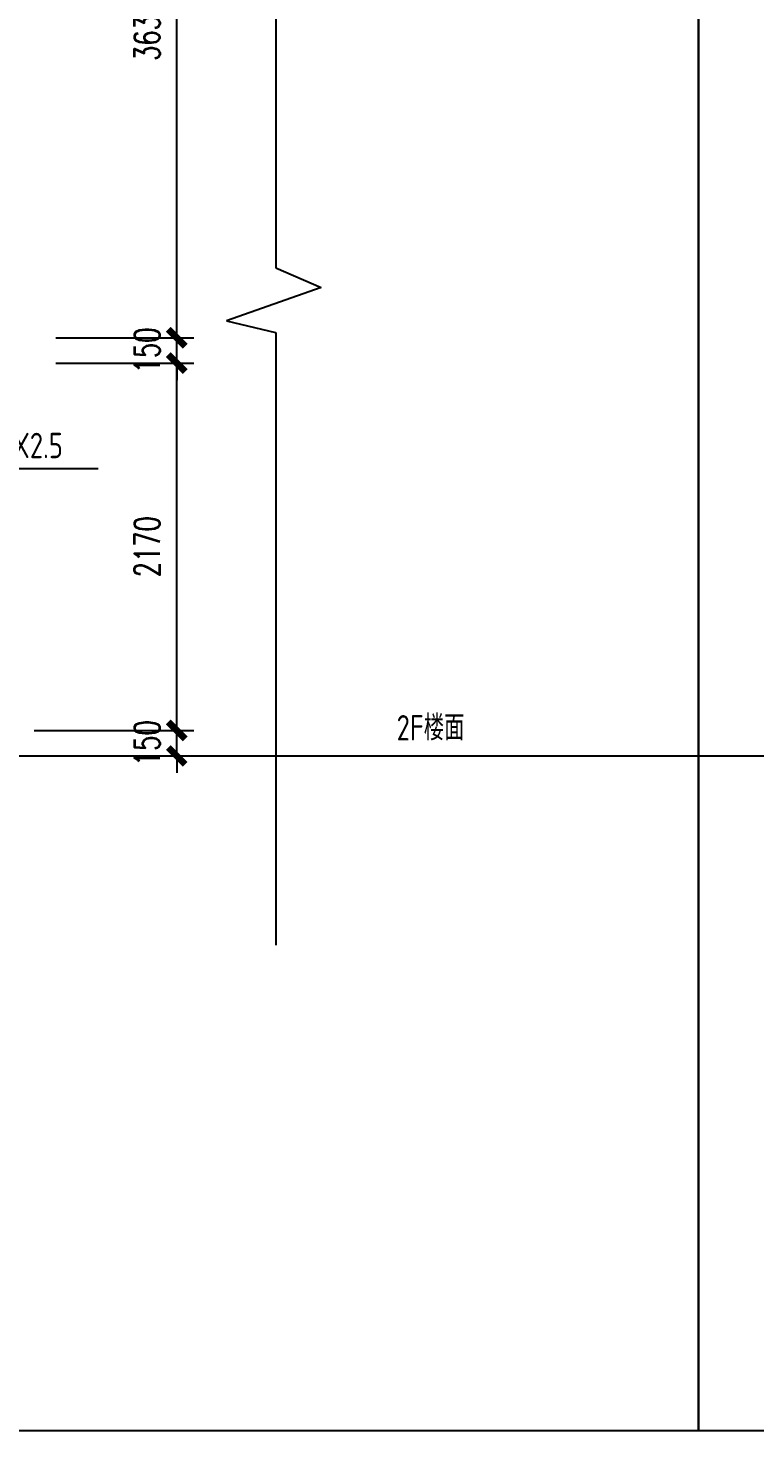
# Model space of a CAD drawing. Header units: millimetres. Extents: x -198529 to 244266, y -64 to 158464.
# Drawn here: x -158557 to -154265, y 90466 to 98752 of the extents above; entities that cross this region are included whole.
import ezdxf

# ---------------------------------------------------------------- set-up
doc = ezdxf.new("R2010")
doc.units = ezdxf.units.MM
doc.layers.add('0-DCC-STRUC-T', color=4, linetype='Continuous')
doc.layers.add('COIL-BANK', color=8, linetype='Continuous')
doc.styles.add('DIM_FONT', font='SIMPLEX', dxfattribs={"width": 0.7, "bigfont": 'GBCBIG'})
doc.styles.add('EDRI-COM', font='tssdeng.shx', dxfattribs={"width": 0.8, "bigfont": 'hztxt.shx'})
doc.dimstyles.new('DIM-1', dxfattribs={"dimtxt": 150, "dimasz": 100, "dimexe": 100, "dimexo": 100, "dimgap": 100, "dimtad": 1, "dimdec": 0, "dimzin": 12, "dimdsep": 46, "dimtxsty": 'DIM_FONT', "dimblk": 'ARCHTICK', "dimcen": 2.5, "dimclrd": 256, "dimclre": 256, "dimclrt": 256, "dimadec": 0, "dimazin": 3, "dimtfac": 1, "dimtdec": 0, "dimtix": 1, "dimtmove": 2, "dimatfit": 3, "dimfxl": 1, "dimlwd": -1, "dimlwe": -1, "dimarcsym": 0})

# ---------------------------------------------------------------- blocks, each defined once
blk = doc.blocks.new('_ArchTick')
at = {"color": 0, "linetype": 'ByBlock', "const_width": 0.4}
blk.add_lwpolyline([(-0.5, -0.5), (0.5, 0.5)], dxfattribs=at)
blk = doc.blocks.new('*D188')
at = {"layer": '0-DCC-STRUC-T', "transparency": 16777216}
for p, q in [((-158393.8, 96773), (-157579.2, 96773)), ((-157679.2, 94603), (-157679.2, 96773)), ((-158393.8, 94603), (-157579.2, 94603))]:
    blk.add_line(p, q, dxfattribs=at)
at = {"layer": 'Defpoints', "color": 0, "transparency": 16777216}
for p in [(-158493.8, 96773), (-157679.2, 96773), (-158493.8, 94603)]:
    blk.add_point(p, dxfattribs=at)
at = {"layer": '0-DCC-STRUC-T', "transparency": 16777216, "xscale": 100, "yscale": 100, "zscale": 100}
for p, rotation in [((-157679.2, 96773), 90), ((-157679.2, 94603), 270)]:
    blk.add_blockref('_ArchTick', p, dxfattribs=dict(at, rotation=rotation))
at = {"layer": '0-DCC-STRUC-T', "transparency": 16777216, "insert": (-157854.2, 95688), "char_height": 150, "attachment_point": 5, "rotation": 90, "style": 'DIM_FONT'}
blk.add_mtext('2170', dxfattribs=at)
blk = doc.blocks.new('*D189')
at = {"layer": '0-DCC-STRUC-T', "transparency": 16777216}
for p, q in [((-157679.2, 96923), (-157679.2, 97023)), ((-158393.8, 96923), (-157579.2, 96923)), ((-157679.2, 96773), (-157679.2, 96923)), ((-158393.8, 96773), (-157579.2, 96773)), ((-157679.2, 96773), (-157679.2, 96673))]:
    blk.add_line(p, q, dxfattribs=at)
at = {"layer": 'Defpoints', "color": 0, "transparency": 16777216}
for p in [(-158493.8, 96923), (-157679.2, 96923), (-158493.8, 96773)]:
    blk.add_point(p, dxfattribs=at)
at = {"layer": '0-DCC-STRUC-T', "transparency": 16777216, "xscale": 100, "yscale": 100, "zscale": 100}
for p, rotation in [((-157679.2, 96923), 270), ((-157679.2, 96773), 90)]:
    blk.add_blockref('_ArchTick', p, dxfattribs=dict(at, rotation=rotation))
at = {"layer": '0-DCC-STRUC-T', "transparency": 16777216, "insert": (-157854.2, 96848), "char_height": 150, "attachment_point": 5, "rotation": 90, "style": 'DIM_FONT'}
blk.add_mtext('150', dxfattribs=at)
blk = doc.blocks.new('*D190')
at = {"layer": '0-DCC-STRUC-T', "transparency": 16777216}
for p, q in [((-158393.8, 100553), (-157579.2, 100553)), ((-157679.2, 96923), (-157679.2, 100553)), ((-158393.8, 96923), (-157579.2, 96923))]:
    blk.add_line(p, q, dxfattribs=at)
at = {"layer": 'Defpoints', "color": 0, "transparency": 16777216}
for p in [(-158493.8, 100553), (-157679.2, 100553), (-158493.8, 96923)]:
    blk.add_point(p, dxfattribs=at)
at = {"layer": '0-DCC-STRUC-T', "transparency": 16777216, "xscale": 100, "yscale": 100, "zscale": 100}
for p, rotation in [((-157679.2, 100553), 90), ((-157679.2, 96923), 270)]:
    blk.add_blockref('_ArchTick', p, dxfattribs=dict(at, rotation=rotation))
at = {"layer": '0-DCC-STRUC-T', "transparency": 16777216, "insert": (-157854.2, 98738), "char_height": 150, "attachment_point": 5, "rotation": 90, "style": 'DIM_FONT'}
blk.add_mtext('3630', dxfattribs=at)
blk = doc.blocks.new('*D191')
at = {"layer": '0-DCC-STRUC-T', "transparency": 16777216}
for p, q in [((-157679.2, 94603), (-157679.2, 94703)), ((-158520.8, 94603), (-157579.2, 94603)), ((-157679.2, 94453), (-157679.2, 94603)), ((-158520.8, 94453), (-157579.2, 94453)), ((-157679.2, 94453), (-157679.2, 94353))]:
    blk.add_line(p, q, dxfattribs=at)
at = {"layer": 'Defpoints', "color": 0, "transparency": 16777216}
for p in [(-158620.8, 94603), (-157679.2, 94603), (-158620.8, 94453)]:
    blk.add_point(p, dxfattribs=at)
at = {"layer": '0-DCC-STRUC-T', "transparency": 16777216, "xscale": 100, "yscale": 100, "zscale": 100}
for p, rotation in [((-157679.2, 94603), 270), ((-157679.2, 94453), 90)]:
    blk.add_blockref('_ArchTick', p, dxfattribs=dict(at, rotation=rotation))
at = {"layer": '0-DCC-STRUC-T', "transparency": 16777216, "insert": (-157854.2, 94528), "char_height": 150, "attachment_point": 5, "rotation": 90, "style": 'DIM_FONT'}
blk.add_mtext('150', dxfattribs=at)

msp = doc.modelspace()

# ---------------------------------------------------------------- linework, layer by layer
for points in [[(-178231.8, 102833), (-154597.3, 102833), (-154597.3, 90466), (-178231.8, 90466)], [(-154597.3, 102833), (-138162.8, 102833), (-138162.8, 90466), (-154597.3, 90466)]]:
    msp.add_lwpolyline(points, close=True)
at = {"layer": '0-DCC-STRUC-T'}
for p, q in [((-157094.8, 101364), (-157094.8, 97336.1)), ((-157094.8, 97336.1), (-157094.8, 97335.1)), ((-157094.8, 97335.1), (-156827.4, 97219)), ((-156827.4, 97219), (-157384.6, 97023)), ((-157384.6, 97023), (-157095.7, 96953.4)), ((-157095.7, 96953.4), (-157094.8, 96953.2)), ((-157094.8, 96953.2), (-157094.8, 93334.5))]:
    msp.add_line(p, q, dxfattribs=at)
msp.add_lwpolyline([(-158143.9, 96149.4), (-159546.7, 96149.4), (-159546.7, 96149.4), (-159546.7, 96149.4), (-159890.8, 95409.2)], dxfattribs=at)
at = {"layer": 'COIL-BANK'}
msp.add_line((-177942.3, 94453), (-138929, 94453), dxfattribs=at)

# ---------------------------------------------------------------- texts
at = {"layer": '0-DCC-STRUC-T', "style": 'EDRI-COM', "width": 0.8}
for s, p in [('C150X75X20X2.5', (-159478, 96211.3)), ('2F楼面', (-156380.8, 94544))]:
    msp.add_text(s, height=150, dxfattribs=at).set_placement(p)

# ---------------------------------------------------------------- dimensions: what is measured, and where the dimension line sits
at = {"layer": '0-DCC-STRUC-T'}
for base, p1, p2, picture, middle in [((-157679.2, 100553), (-158493.8, 96923), (-158493.8, 100553), '*D190', (-157854.2, 98738)), ((-157679.2, 96923), (-158493.8, 96773), (-158493.8, 96923), '*D189', (-157854.2, 96848)), ((-157679.2, 96773), (-158493.8, 94603), (-158493.8, 96773), '*D188', (-157854.2, 95688)), ((-157679.2, 94603), (-158620.8, 94453), (-158620.8, 94603), '*D191', (-157854.2, 94528))]:
    dim = msp.add_linear_dim(base=base, p1=p1, p2=p2, angle=90, dimstyle='DIM-1', dxfattribs=at)
    dim.commit()
    dim.dimension.update_dxf_attribs({"geometry": picture, "text_midpoint": middle})

doc.saveas('drawing.dxf')
